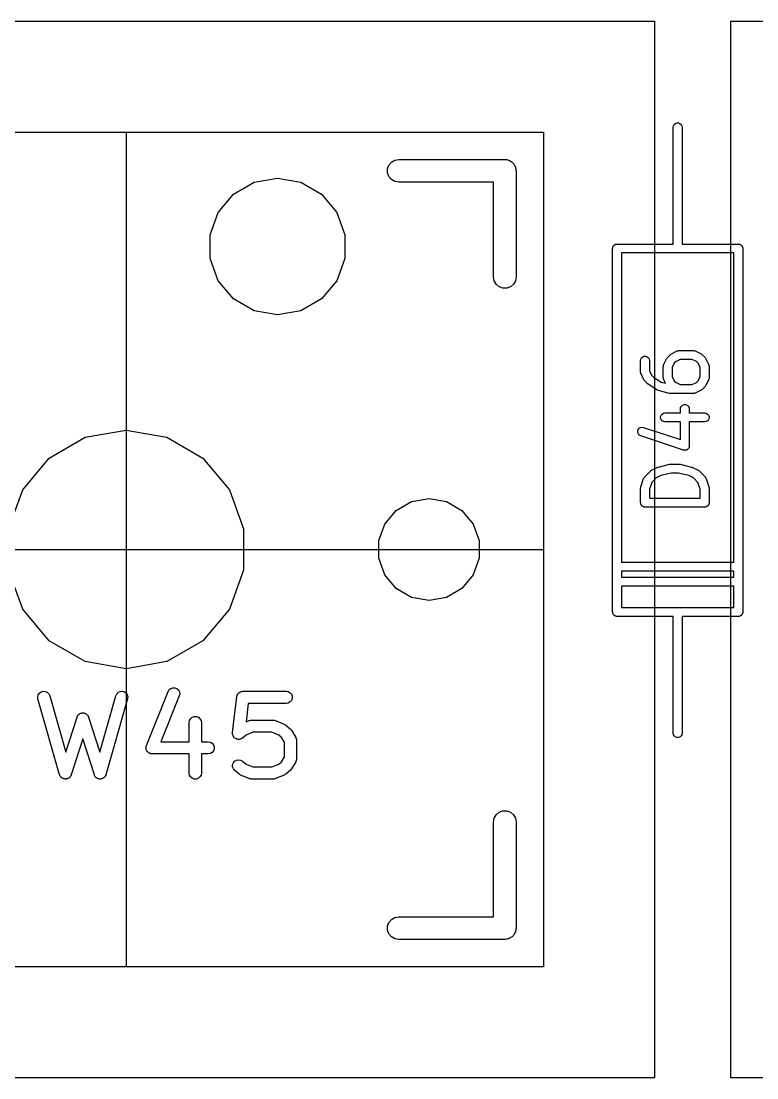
# Model space of a CAD drawing. Header units: millimetres. Extents: x 30 to 728, y -111 to 447.
# Drawn here: x 171.6 to 183.94, y 102.22 to 119.95 of the extents above; entities that cross this region are included whole.
import ezdxf

# ---------------------------------------------------------------- set-up
doc = ezdxf.new("R2010")
doc.units = ezdxf.units.MM
for name, color, linetype in [('BLACK', 7, 'Continuous'), ('プレート', 6, 'Continuous'), ('参照キーキャップ', 7, 'Continuous'), ('寸法', 21, 'Continuous')]:
    doc.layers.add(name, color=color, linetype=linetype)
doc.layers.add('補助線', color=4, linetype='Continuous', transparency=0.8)

# ---------------------------------------------------------------- blocks, each defined once
blk = doc.blocks.new('hhskb-F.SilkS')
at = {"layer": 'BLACK'}
for p, q in [((148.93, -109.894), (148.943, -109.872)), ((148.943, -109.872), (148.963, -109.855)), ((148.963, -109.855), (148.987, -109.846)), ((148.987, -109.846), (149.013, -109.846)), ((149.013, -109.846), (149.037, -109.855)), ((149.037, -109.855), (149.057, -109.872)), ((149.057, -109.872), (149.07, -109.894)), ((148.925, -109.92), (148.93, -109.894)), ((148.925, -111.19), (148.925, -109.92)), ((149.07, -109.894), (149.075, -109.92)), ((149.075, -109.92), (149.075, -111.19)), ((144.134, -110.617), (144.157, -110.555)), ((144.157, -110.555), (144.2, -110.504)), ((144.2, -110.504), (144.257, -110.471)), ((144.257, -110.471), (144.322, -110.459)), ((144.322, -110.459), (146.1, -110.459)), ((146.1, -110.459), (146.116, -110.462)), ((146.116, -110.462), (146.133, -110.462)), ((146.133, -110.462), (146.149, -110.468)), ((146.149, -110.468), (146.165, -110.471)), ((146.165, -110.471), (146.18, -110.479)), ((146.18, -110.479), (146.195, -110.485)), ((146.195, -110.485), (146.208, -110.496)), ((146.208, -110.496), (146.222, -110.504)), ((146.222, -110.504), (146.233, -110.517)), ((146.233, -110.517), (146.246, -110.528)), ((146.246, -110.528), (146.254, -110.542)), ((146.254, -110.542), (146.265, -110.555)), ((146.265, -110.555), (146.271, -110.57)), ((146.271, -110.57), (146.279, -110.585)), ((146.279, -110.585), (146.282, -110.601)), ((144.134, -110.683), (144.134, -110.617)), ((144.157, -110.745), (144.134, -110.683)), ((144.2, -110.796), (144.157, -110.745)), ((146.282, -110.601), (146.288, -110.617)), ((146.288, -110.617), (146.288, -110.634)), ((146.288, -110.634), (146.29, -110.65)), ((146.29, -110.65), (146.29, -112.428)), ((141.552, -111.041), (141.898, -110.842)), ((141.898, -110.842), (142.29, -110.773)), ((142.29, -110.773), (142.682, -110.842)), ((142.682, -110.842), (143.028, -111.041)), ((144.257, -110.829), (144.2, -110.796)), ((144.322, -110.84), (144.257, -110.829)), ((145.909, -110.84), (144.322, -110.84)), ((145.909, -112.428), (145.909, -110.84)), ((141.296, -111.346), (141.552, -111.041)), ((143.028, -111.041), (143.284, -111.346)), ((148.925, -111.877), (148.925, -111.19)), ((149.075, -111.19), (149.075, -111.877)), ((141.16, -111.721), (141.296, -111.346)), ((143.284, -111.346), (143.42, -111.721)), ((141.16, -112.119), (141.16, -111.721)), ((143.42, -111.721), (143.42, -112.119)), ((147.909, -111.952), (147.91, -111.946)), ((147.909, -118.048), (147.909, -111.952)), ((147.91, -111.939), (147.912, -111.933)), ((147.91, -111.946), (147.91, -111.939)), ((147.912, -111.933), (147.914, -111.926)), ((147.914, -111.926), (147.917, -111.921)), ((147.917, -111.921), (147.919, -111.914)), ((147.919, -111.914), (147.923, -111.909)), ((147.923, -111.909), (147.927, -111.904)), ((147.927, -111.904), (147.932, -111.9)), ((147.932, -111.9), (147.936, -111.895)), ((147.936, -111.895), (147.941, -111.891)), ((147.941, -111.891), (147.946, -111.887)), ((147.946, -111.887), (147.953, -111.885)), ((147.953, -111.885), (147.958, -111.882)), ((147.958, -111.882), (147.965, -111.88)), ((147.965, -111.88), (147.971, -111.878)), ((147.971, -111.878), (147.978, -111.878)), ((147.978, -111.878), (147.984, -111.877)), ((147.984, -111.877), (148.925, -111.877)), ((149.075, -111.877), (150.016, -111.877)), ((150.016, -111.877), (150.022, -111.878)), ((150.022, -111.878), (150.029, -111.878)), ((150.029, -111.878), (150.035, -111.88)), ((150.035, -111.88), (150.042, -111.882)), ((150.042, -111.882), (150.047, -111.885)), ((150.047, -111.885), (150.053, -111.887)), ((150.053, -111.887), (150.059, -111.891)), ((150.059, -111.891), (150.064, -111.895)), ((150.064, -111.895), (150.068, -111.9)), ((150.068, -111.9), (150.073, -111.904)), ((150.073, -111.904), (150.077, -111.909)), ((150.077, -111.909), (150.081, -111.914)), ((150.081, -111.914), (150.083, -111.921)), ((150.083, -111.921), (150.086, -111.926)), ((150.086, -111.926), (150.088, -111.933)), ((150.088, -111.933), (150.09, -111.939)), ((150.09, -111.939), (150.09, -111.946)), ((150.09, -111.946), (150.091, -111.952)), ((150.091, -111.952), (150.091, -118.048)), ((141.296, -112.494), (141.16, -112.119)), ((143.42, -112.119), (143.284, -112.494)), ((149, -112.027), (148.059, -112.027)), ((148.059, -112.027), (148.059, -117.211)), ((149.941, -112.027), (149, -112.027)), ((149.941, -117.211), (149.941, -112.027)), ((141.552, -112.799), (141.296, -112.494)), ((143.284, -112.494), (143.028, -112.799)), ((145.921, -112.493), (145.909, -112.428)), ((145.954, -112.55), (145.921, -112.493)), ((146.279, -112.493), (146.246, -112.55)), ((146.29, -112.428), (146.279, -112.493)), ((146.005, -112.593), (145.954, -112.55)), ((146.067, -112.616), (146.005, -112.593)), ((146.133, -112.616), (146.067, -112.616)), ((146.195, -112.593), (146.133, -112.616)), ((146.246, -112.55), (146.195, -112.593)), ((141.898, -112.998), (141.552, -112.799)), ((143.028, -112.799), (142.682, -112.998)), ((142.29, -113.067), (141.898, -112.998)), ((142.682, -112.998), (142.29, -113.067)), ((148.395, -113.785), (148.415, -113.768)), ((148.415, -113.768), (148.439, -113.759)), ((148.439, -113.759), (148.465, -113.759)), ((148.465, -113.759), (148.49, -113.768)), ((148.49, -113.768), (148.51, -113.785)), ((148.828, -113.78), (148.876, -113.733)), ((148.876, -113.733), (148.885, -113.726)), ((148.885, -113.726), (148.895, -113.719)), ((148.895, -113.719), (148.99, -113.671)), ((148.99, -113.671), (148.994, -113.67)), ((148.994, -113.67), (148.998, -113.668)), ((148.998, -113.668), (149.007, -113.666)), ((149.007, -113.666), (149.015, -113.664)), ((149.015, -113.664), (149.02, -113.664)), ((149.02, -113.664), (149.024, -113.663)), ((149.024, -113.663), (149.262, -113.663)), ((149.262, -113.663), (149.266, -113.664)), ((149.266, -113.664), (149.27, -113.664)), ((149.27, -113.664), (149.279, -113.666)), ((149.279, -113.666), (149.288, -113.668)), ((149.288, -113.668), (149.291, -113.67)), ((149.291, -113.67), (149.295, -113.671)), ((149.295, -113.671), (149.391, -113.719)), ((149.391, -113.719), (149.4, -113.726)), ((149.4, -113.726), (149.41, -113.733)), ((149.41, -113.733), (149.458, -113.78)), ((148.377, -113.833), (148.382, -113.808)), ((148.377, -114.024), (148.377, -113.833)), ((148.382, -113.808), (148.395, -113.785)), ((148.51, -113.785), (148.523, -113.808)), ((148.523, -113.808), (148.527, -113.833)), ((148.527, -113.833), (148.527, -114.006)), ((148.758, -113.929), (148.759, -113.924)), ((148.758, -114.119), (148.758, -113.929)), ((148.759, -113.92), (148.761, -113.912)), ((148.759, -113.924), (148.759, -113.92)), ((148.761, -113.912), (148.763, -113.903)), ((148.763, -113.903), (148.765, -113.899)), ((148.765, -113.899), (148.766, -113.895)), ((148.766, -113.895), (148.814, -113.8)), ((148.814, -113.8), (148.821, -113.79)), ((148.821, -113.79), (148.828, -113.78)), ((148.943, -113.878), (148.908, -113.946)), ((148.908, -113.946), (148.908, -114.101)), ((148.973, -113.847), (148.943, -113.878)), ((149.042, -113.813), (148.973, -113.847)), ((149.244, -113.813), (149.042, -113.813)), ((149.313, -113.847), (149.244, -113.813)), ((149.343, -113.878), (149.313, -113.847)), ((149.377, -113.946), (149.343, -113.878)), ((149.377, -114.101), (149.377, -113.946)), ((149.458, -113.78), (149.465, -113.79)), ((149.465, -113.79), (149.472, -113.8)), ((149.472, -113.8), (149.519, -113.895)), ((149.519, -113.895), (149.521, -113.899)), ((149.521, -113.899), (149.523, -113.903)), ((149.523, -113.903), (149.524, -113.912)), ((149.524, -113.912), (149.527, -113.92)), ((149.527, -113.92), (149.527, -113.924)), ((149.527, -113.924), (149.527, -113.929)), ((149.527, -113.929), (149.527, -114.119)), ((148.378, -114.028), (148.377, -114.024)), ((148.378, -114.032), (148.378, -114.028)), ((148.38, -114.041), (148.378, -114.032)), ((148.382, -114.049), (148.38, -114.041)), ((148.384, -114.053), (148.382, -114.049)), ((148.385, -114.057), (148.384, -114.053)), ((148.433, -114.153), (148.385, -114.057)), ((148.527, -114.006), (148.562, -114.075)), ((148.562, -114.075), (148.595, -114.108)), ((148.595, -114.108), (148.721, -114.192)), ((148.759, -114.123), (148.758, -114.119)), ((148.759, -114.128), (148.759, -114.123)), ((148.761, -114.136), (148.759, -114.128)), ((148.908, -114.101), (148.943, -114.17)), ((149.343, -114.17), (149.377, -114.101)), ((149.527, -114.128), (149.524, -114.136)), ((149.527, -114.119), (149.527, -114.123)), ((149.527, -114.123), (149.527, -114.128)), ((148.44, -114.162), (148.433, -114.153)), ((148.447, -114.172), (148.44, -114.162)), ((148.495, -114.22), (148.447, -114.172)), ((148.501, -114.224), (148.495, -114.22)), ((148.506, -114.229), (148.501, -114.224)), ((148.649, -114.324), (148.506, -114.229)), ((148.721, -114.192), (148.795, -114.211)), ((148.763, -114.145), (148.761, -114.136)), ((148.765, -114.148), (148.763, -114.145)), ((148.766, -114.153), (148.765, -114.148)), ((148.795, -114.211), (148.766, -114.153)), ((148.943, -114.17), (148.973, -114.2)), ((148.973, -114.2), (149.042, -114.235)), ((149.042, -114.235), (149.244, -114.235)), ((149.244, -114.235), (149.313, -114.2)), ((149.313, -114.2), (149.343, -114.17)), ((149.458, -114.267), (149.41, -114.315)), ((149.465, -114.257), (149.458, -114.267)), ((149.472, -114.248), (149.465, -114.257)), ((149.519, -114.153), (149.472, -114.248)), ((149.521, -114.148), (149.519, -114.153)), ((149.523, -114.145), (149.521, -114.148)), ((149.524, -114.136), (149.523, -114.145)), ((148.661, -114.329), (148.649, -114.324)), ((148.672, -114.335), (148.661, -114.329)), ((148.863, -114.382), (148.672, -114.335)), ((148.872, -114.383), (148.863, -114.382)), ((148.881, -114.385), (148.872, -114.383)), ((149.262, -114.385), (148.881, -114.385)), ((149.266, -114.384), (149.262, -114.385)), ((149.27, -114.384), (149.266, -114.384)), ((149.279, -114.382), (149.27, -114.384)), ((149.288, -114.38), (149.279, -114.382)), ((149.291, -114.378), (149.288, -114.38)), ((149.295, -114.377), (149.291, -114.378)), ((149.391, -114.329), (149.295, -114.377)), ((149.4, -114.322), (149.391, -114.329)), ((149.41, -114.315), (149.4, -114.322)), ((149.044, -114.643), (149.049, -114.617)), ((149.044, -114.711), (149.044, -114.643)), ((149.049, -114.617), (149.062, -114.595)), ((149.062, -114.595), (149.082, -114.578)), ((149.082, -114.578), (149.106, -114.569)), ((149.106, -114.569), (149.132, -114.569)), ((149.132, -114.569), (149.157, -114.578)), ((149.157, -114.578), (149.177, -114.595)), ((149.177, -114.595), (149.19, -114.617)), ((149.19, -114.617), (149.194, -114.643)), ((149.194, -114.643), (149.194, -114.711)), ((148.712, -114.773), (148.721, -114.748)), ((148.712, -114.799), (148.712, -114.773)), ((148.721, -114.823), (148.712, -114.799)), ((148.721, -114.748), (148.738, -114.728)), ((148.738, -114.843), (148.721, -114.823)), ((148.738, -114.728), (148.76, -114.715)), ((148.76, -114.715), (148.786, -114.711)), ((148.786, -114.711), (149.044, -114.711)), ((149.194, -114.711), (149.452, -114.711)), ((149.452, -114.711), (149.478, -114.715)), ((149.478, -114.715), (149.501, -114.728)), ((149.501, -114.728), (149.517, -114.748)), ((149.517, -114.823), (149.501, -114.843)), ((149.517, -114.748), (149.526, -114.773)), ((149.526, -114.799), (149.517, -114.823)), ((149.526, -114.773), (149.526, -114.799)), ((139.065, -115.119), (139.75, -114.998)), ((139.75, -114.998), (140.435, -115.119)), ((148.331, -115.013), (148.339, -114.988)), ((148.331, -115.039), (148.331, -115.013)), ((148.339, -114.988), (148.355, -114.968)), ((148.355, -114.968), (148.377, -114.954)), ((148.377, -114.954), (148.403, -114.949)), ((148.403, -114.949), (148.428, -114.953)), ((148.428, -114.953), (149.044, -115.158)), ((148.76, -114.856), (148.738, -114.843)), ((148.786, -114.861), (148.76, -114.856)), ((149.044, -114.861), (148.786, -114.861)), ((149.044, -115.158), (149.044, -114.861)), ((149.452, -114.861), (149.194, -114.861)), ((149.194, -114.861), (149.194, -115.262)), ((149.478, -114.856), (149.452, -114.861)), ((149.501, -114.843), (149.478, -114.856)), ((138.463, -115.467), (139.065, -115.119)), ((140.435, -115.119), (141.037, -115.467)), ((148.341, -115.063), (148.331, -115.039)), ((148.358, -115.083), (148.341, -115.063)), ((148.381, -115.095), (148.358, -115.083)), ((149.095, -115.333), (148.381, -115.095)), ((149.101, -115.334), (149.095, -115.333)), ((149.106, -115.336), (149.101, -115.334)), ((149.114, -115.336), (149.106, -115.336)), ((149.121, -115.337), (149.114, -115.336)), ((149.127, -115.336), (149.121, -115.337)), ((149.132, -115.336), (149.127, -115.336)), ((149.139, -115.333), (149.132, -115.336)), ((149.147, -115.332), (149.139, -115.333)), ((149.151, -115.329), (149.147, -115.332)), ((149.157, -115.327), (149.151, -115.329)), ((149.162, -115.322), (149.157, -115.327)), ((149.169, -115.318), (149.162, -115.322)), ((149.172, -115.314), (149.169, -115.318)), ((149.177, -115.31), (149.172, -115.314)), ((149.18, -115.304), (149.177, -115.31)), ((149.185, -115.298), (149.18, -115.304)), ((149.187, -115.292), (149.185, -115.298)), ((149.19, -115.288), (149.187, -115.292)), ((149.191, -115.28), (149.19, -115.288)), ((149.193, -115.273), (149.191, -115.28)), ((149.194, -115.262), (149.193, -115.267)), ((149.193, -115.267), (149.193, -115.273)), ((138.017, -115.999), (138.463, -115.467)), ((141.037, -115.467), (141.483, -115.999)), ((148.447, -115.78), (148.542, -115.685)), ((148.542, -115.685), (148.552, -115.678)), ((148.552, -115.678), (148.562, -115.671)), ((148.562, -115.671), (148.657, -115.623)), ((148.657, -115.623), (148.665, -115.621)), ((148.665, -115.621), (148.672, -115.618)), ((148.672, -115.618), (148.863, -115.57)), ((148.89, -115.718), (148.717, -115.761)), ((148.863, -115.57), (148.872, -115.569)), ((148.872, -115.569), (148.881, -115.568)), ((148.881, -115.568), (149.024, -115.568)), ((149.015, -115.718), (148.89, -115.718)), ((149.188, -115.761), (149.015, -115.718)), ((149.024, -115.568), (149.033, -115.569)), ((149.033, -115.569), (149.042, -115.57)), ((149.042, -115.57), (149.232, -115.618)), ((149.232, -115.618), (149.24, -115.621)), ((149.24, -115.621), (149.248, -115.623)), ((149.248, -115.623), (149.343, -115.671)), ((149.343, -115.671), (149.353, -115.678)), ((149.353, -115.678), (149.363, -115.685)), ((149.363, -115.685), (149.458, -115.78)), ((148.381, -115.952), (148.429, -115.81)), ((148.429, -115.81), (148.431, -115.806)), ((148.431, -115.806), (148.432, -115.802)), ((148.432, -115.802), (148.437, -115.794)), ((148.437, -115.794), (148.441, -115.787)), ((148.441, -115.787), (148.444, -115.784)), ((148.444, -115.784), (148.447, -115.78)), ((148.566, -115.874), (148.527, -115.988)), ((148.64, -115.8), (148.566, -115.874)), ((148.717, -115.761), (148.64, -115.8)), ((149.265, -115.8), (149.188, -115.761)), ((149.339, -115.874), (149.265, -115.8)), ((149.377, -115.988), (149.339, -115.874)), ((149.458, -115.78), (149.46, -115.784)), ((149.46, -115.784), (149.464, -115.787)), ((149.464, -115.787), (149.468, -115.794)), ((149.468, -115.794), (149.473, -115.802)), ((149.473, -115.802), (149.474, -115.806)), ((149.474, -115.806), (149.476, -115.81)), ((149.476, -115.81), (149.524, -115.952)), ((137.779, -116.652), (138.017, -115.999)), ((141.483, -115.999), (141.721, -116.652)), ((148.377, -115.976), (148.379, -115.964)), ((148.377, -116.214), (148.377, -115.976)), ((148.379, -115.964), (148.381, -115.952)), ((148.527, -115.988), (148.527, -116.139)), ((149.377, -116.139), (149.377, -115.988)), ((149.524, -115.952), (149.525, -115.964)), ((149.525, -115.964), (149.527, -115.976)), ((149.527, -115.976), (149.527, -116.214)), ((144.281, -116.346), (144.538, -116.197)), ((144.538, -116.197), (144.83, -116.146)), ((144.83, -116.146), (145.122, -116.197)), ((145.122, -116.197), (145.379, -116.346)), ((148.379, -116.221), (148.377, -116.214)), ((148.379, -116.227), (148.379, -116.221)), ((148.381, -116.233), (148.379, -116.227)), ((148.382, -116.24), (148.381, -116.233)), ((148.385, -116.246), (148.382, -116.24)), ((148.387, -116.252), (148.385, -116.246)), ((148.392, -116.257), (148.387, -116.252)), ((148.395, -116.262), (148.392, -116.257)), ((148.527, -116.139), (149.377, -116.139)), ((149.513, -116.257), (149.51, -116.262)), ((149.517, -116.252), (149.513, -116.257)), ((149.52, -116.246), (149.517, -116.252)), ((149.523, -116.24), (149.52, -116.246)), ((149.524, -116.233), (149.523, -116.24)), ((149.526, -116.227), (149.524, -116.233)), ((149.527, -116.214), (149.526, -116.221)), ((149.526, -116.221), (149.526, -116.227)), ((144.09, -116.573), (144.281, -116.346)), ((145.379, -116.346), (145.57, -116.573)), ((148.4, -116.267), (148.395, -116.262)), ((148.404, -116.272), (148.4, -116.267)), ((148.41, -116.275), (148.404, -116.272)), ((148.415, -116.279), (148.41, -116.275)), ((148.421, -116.281), (148.415, -116.279)), ((148.427, -116.285), (148.421, -116.281)), ((148.433, -116.286), (148.427, -116.285)), ((148.439, -116.288), (148.433, -116.286)), ((148.446, -116.288), (148.439, -116.288)), ((148.452, -116.289), (148.446, -116.288)), ((149.452, -116.289), (148.452, -116.289)), ((149.459, -116.288), (149.452, -116.289)), ((149.465, -116.288), (149.459, -116.288)), ((149.472, -116.286), (149.465, -116.288)), ((149.478, -116.285), (149.472, -116.286)), ((149.484, -116.281), (149.478, -116.285)), ((149.49, -116.279), (149.484, -116.281)), ((149.495, -116.275), (149.49, -116.279)), ((149.501, -116.272), (149.495, -116.275)), ((149.505, -116.267), (149.501, -116.272)), ((149.51, -116.262), (149.505, -116.267)), ((143.989, -116.852), (144.09, -116.573)), ((145.57, -116.573), (145.671, -116.852)), ((141.721, -116.652), (141.721, -117.348)), ((143.989, -117.148), (143.989, -116.852)), ((145.671, -116.852), (145.671, -117.148)), ((144.09, -117.427), (143.989, -117.148)), ((145.671, -117.148), (145.57, -117.427)), ((148.059, -117.211), (149.941, -117.211)), ((138.017, -118.001), (137.779, -117.348)), ((141.721, -117.348), (141.483, -118.001)), ((144.281, -117.654), (144.09, -117.427)), ((145.57, -117.427), (145.379, -117.654)), ((148.059, -117.361), (148.059, -117.465)), ((149.941, -117.361), (148.059, -117.361)), ((148.059, -117.465), (149.941, -117.465)), ((149.941, -117.465), (149.941, -117.361)), ((144.538, -117.803), (144.281, -117.654)), ((145.379, -117.654), (145.122, -117.803)), ((149.941, -117.615), (148.059, -117.615)), ((148.059, -117.615), (148.059, -117.973)), ((149.941, -117.973), (149.941, -117.615)), ((144.83, -117.854), (144.538, -117.803)), ((145.122, -117.803), (144.83, -117.854)), ((138.463, -118.533), (138.017, -118.001)), ((141.483, -118.001), (141.037, -118.533)), ((148.059, -117.973), (149, -117.973)), ((149, -117.973), (149.941, -117.973)), ((147.91, -118.054), (147.909, -118.048)), ((147.91, -118.061), (147.91, -118.054)), ((147.912, -118.067), (147.91, -118.061)), ((147.914, -118.074), (147.912, -118.067)), ((147.917, -118.079), (147.914, -118.074)), ((147.919, -118.085), (147.917, -118.079)), ((147.923, -118.091), (147.919, -118.085)), ((147.927, -118.096), (147.923, -118.091)), ((147.932, -118.1), (147.927, -118.096)), ((147.936, -118.105), (147.932, -118.1)), ((147.941, -118.109), (147.936, -118.105)), ((147.946, -118.113), (147.941, -118.109)), ((147.953, -118.115), (147.946, -118.113)), ((147.958, -118.118), (147.953, -118.115)), ((147.965, -118.12), (147.958, -118.118)), ((147.971, -118.122), (147.965, -118.12)), ((147.978, -118.122), (147.971, -118.122)), ((147.984, -118.123), (147.978, -118.122)), ((148.925, -118.123), (147.984, -118.123)), ((148.925, -118.81), (148.925, -118.123)), ((150.016, -118.123), (149.075, -118.123)), ((149.075, -118.123), (149.075, -118.81)), ((150.022, -118.122), (150.016, -118.123)), ((150.029, -118.122), (150.022, -118.122)), ((150.035, -118.12), (150.029, -118.122)), ((150.042, -118.118), (150.035, -118.12)), ((150.047, -118.115), (150.042, -118.118)), ((150.053, -118.113), (150.047, -118.115)), ((150.059, -118.109), (150.053, -118.113)), ((150.064, -118.105), (150.059, -118.109)), ((150.068, -118.1), (150.064, -118.105)), ((150.073, -118.096), (150.068, -118.1)), ((150.077, -118.091), (150.073, -118.096)), ((150.081, -118.085), (150.077, -118.091)), ((150.083, -118.079), (150.081, -118.085)), ((150.086, -118.074), (150.083, -118.079)), ((150.088, -118.067), (150.086, -118.074)), ((150.09, -118.061), (150.088, -118.067)), ((150.091, -118.048), (150.09, -118.054)), ((150.09, -118.054), (150.09, -118.061)), ((139.065, -118.881), (138.463, -118.533)), ((141.037, -118.533), (140.435, -118.881)), ((139.75, -119.002), (139.065, -118.881)), ((140.435, -118.881), (139.75, -119.002)), ((148.925, -120.08), (148.925, -118.81)), ((149.075, -118.81), (149.075, -120.08)), ((138.27, -119.472), (138.278, -119.438)), ((138.278, -119.438), (138.298, -119.409)), ((138.298, -119.409), (138.327, -119.388)), ((138.327, -119.388), (138.361, -119.378)), ((138.361, -119.378), (138.396, -119.381)), ((138.396, -119.381), (138.428, -119.395)), ((138.428, -119.395), (138.453, -119.42)), ((138.453, -119.42), (138.469, -119.452)), ((139.58, -119.452), (139.595, -119.42)), ((139.595, -119.42), (139.621, -119.395)), ((139.621, -119.395), (139.653, -119.381)), ((139.653, -119.381), (139.688, -119.378)), ((139.688, -119.378), (139.722, -119.388)), ((139.722, -119.388), (139.75, -119.409)), ((139.75, -119.409), (139.77, -119.438)), ((139.77, -119.438), (139.779, -119.472)), ((140.091, -120.288), (140.454, -119.381)), ((140.454, -119.381), (140.473, -119.351)), ((140.473, -119.351), (140.5, -119.33)), ((140.5, -119.33), (140.534, -119.318)), ((140.534, -119.318), (140.569, -119.32)), ((140.569, -119.32), (140.602, -119.333)), ((140.602, -119.333), (140.628, -119.356)), ((140.628, -119.356), (140.645, -119.387)), ((140.65, -119.422), (140.643, -119.457)), ((140.645, -119.387), (140.65, -119.422)), ((141.614, -119.448), (141.619, -119.434)), ((141.619, -119.434), (141.62, -119.431)), ((141.62, -119.431), (141.621, -119.429)), ((141.621, -119.429), (141.631, -119.417)), ((141.631, -119.417), (141.64, -119.405)), ((141.64, -119.405), (141.642, -119.404)), ((141.642, -119.404), (141.644, -119.402)), ((141.644, -119.402), (141.657, -119.394)), ((141.657, -119.394), (141.669, -119.386)), ((141.669, -119.386), (141.672, -119.385)), ((141.672, -119.385), (141.675, -119.384)), ((141.675, -119.384), (141.689, -119.381)), ((141.689, -119.381), (141.704, -119.378)), ((141.704, -119.378), (141.707, -119.378)), ((141.707, -119.378), (141.709, -119.378)), ((141.709, -119.378), (142.435, -119.378)), ((142.435, -119.378), (142.47, -119.384)), ((142.47, -119.384), (142.5, -119.402)), ((142.5, -119.402), (142.523, -119.429)), ((142.523, -119.429), (142.535, -119.462)), ((138.273, -119.507), (138.27, -119.472)), ((138.636, -120.777), (138.273, -119.507)), ((138.469, -119.452), (138.74, -120.399)), ((139.309, -120.399), (139.58, -119.452)), ((139.775, -119.507), (139.412, -120.777)), ((139.779, -119.472), (139.775, -119.507)), ((140.643, -119.457), (140.335, -120.225)), ((141.536, -120.072), (141.609, -119.467)), ((141.609, -119.462), (141.614, -119.448)), ((141.609, -119.465), (141.609, -119.462)), ((141.609, -119.467), (141.609, -119.465)), ((141.8, -119.581), (141.762, -119.892)), ((142.435, -119.581), (141.8, -119.581)), ((142.47, -119.575), (142.435, -119.581)), ((142.5, -119.557), (142.47, -119.575)), ((142.523, -119.53), (142.5, -119.557)), ((142.535, -119.497), (142.523, -119.53)), ((142.535, -119.462), (142.535, -119.497)), ((138.93, -119.804), (138.938, -119.792)), ((138.938, -119.792), (138.944, -119.78)), ((138.944, -119.78), (138.947, -119.777)), ((138.947, -119.777), (138.949, -119.774)), ((138.949, -119.774), (138.96, -119.766)), ((138.96, -119.766), (138.97, -119.756)), ((138.97, -119.756), (138.974, -119.755)), ((138.974, -119.755), (138.977, -119.752)), ((138.977, -119.752), (138.99, -119.748)), ((138.99, -119.748), (139.003, -119.743)), ((139.003, -119.743), (139.007, -119.743)), ((139.007, -119.743), (139.011, -119.742)), ((139.011, -119.742), (139.024, -119.742)), ((139.024, -119.742), (139.038, -119.742)), ((139.038, -119.742), (139.042, -119.743)), ((139.042, -119.743), (139.046, -119.743)), ((139.046, -119.743), (139.059, -119.748)), ((139.059, -119.748), (139.072, -119.752)), ((139.072, -119.752), (139.075, -119.755)), ((139.075, -119.755), (139.079, -119.756)), ((139.079, -119.756), (139.089, -119.766)), ((139.089, -119.766), (139.099, -119.774)), ((139.099, -119.774), (139.102, -119.777)), ((139.102, -119.777), (139.105, -119.78)), ((139.105, -119.78), (139.111, -119.792)), ((139.111, -119.792), (139.118, -119.804)), ((138.74, -120.399), (138.928, -119.811)), ((138.928, -119.811), (138.929, -119.808)), ((138.929, -119.808), (138.93, -119.804)), ((139.118, -119.804), (139.119, -119.808)), ((139.119, -119.808), (139.121, -119.811)), ((139.121, -119.811), (139.309, -120.399)), ((140.81, -119.903), (140.816, -119.868)), ((140.81, -120.225), (140.81, -119.903)), ((140.816, -119.868), (140.833, -119.838)), ((140.833, -119.838), (140.86, -119.815)), ((140.86, -119.815), (140.893, -119.803)), ((140.893, -119.803), (140.929, -119.803)), ((140.929, -119.803), (140.962, -119.815)), ((140.962, -119.815), (140.989, -119.838)), ((140.989, -119.838), (141.007, -119.868)), ((141.007, -119.868), (141.013, -119.903)), ((141.013, -119.903), (141.013, -120.225)), ((141.762, -119.892), (141.815, -119.87)), ((141.815, -119.87), (141.818, -119.869)), ((141.818, -119.869), (141.82, -119.868)), ((141.82, -119.868), (141.835, -119.865)), ((141.835, -119.865), (141.85, -119.862)), ((141.85, -119.862), (141.852, -119.862)), ((141.852, -119.862), (141.855, -119.862)), ((141.855, -119.862), (142.217, -119.862)), ((142.217, -119.862), (142.22, -119.862)), ((142.22, -119.862), (142.222, -119.862)), ((142.222, -119.862), (142.237, -119.865)), ((142.237, -119.865), (142.252, -119.868)), ((142.252, -119.868), (142.254, -119.869)), ((142.254, -119.869), (142.257, -119.87)), ((142.257, -119.87), (142.402, -119.93)), ((142.402, -119.93), (142.414, -119.938)), ((142.414, -119.938), (142.428, -119.946)), ((142.428, -119.946), (142.5, -120.006)), ((141.537, -120.087), (141.536, -120.072)), ((141.537, -120.102), (141.537, -120.087)), ((141.538, -120.104), (141.537, -120.102)), ((141.538, -120.107), (141.538, -120.104)), ((141.544, -120.121), (141.538, -120.107)), ((141.549, -120.135), (141.544, -120.121)), ((141.551, -120.137), (141.549, -120.135)), ((141.552, -120.14), (141.551, -120.137)), ((141.562, -120.151), (141.552, -120.14)), ((141.571, -120.162), (141.562, -120.151)), ((141.763, -120.112), (141.702, -120.162)), ((141.875, -120.065), (141.763, -120.112)), ((142.197, -120.065), (141.875, -120.065)), ((142.309, -120.112), (142.197, -120.065)), ((142.357, -120.151), (142.309, -120.112)), ((142.406, -120.233), (142.357, -120.151)), ((142.5, -120.006), (142.511, -120.019)), ((142.511, -120.019), (142.522, -120.032)), ((142.522, -120.032), (142.595, -120.153)), ((142.595, -120.153), (142.598, -120.162)), ((148.93, -120.106), (148.925, -120.08)), ((148.943, -120.128), (148.93, -120.106)), ((148.963, -120.145), (148.943, -120.128)), ((148.987, -120.154), (148.963, -120.145)), ((149.013, -120.154), (148.987, -120.154)), ((149.037, -120.145), (149.013, -120.154)), ((149.057, -120.128), (149.037, -120.145)), ((149.07, -120.106), (149.057, -120.128)), ((149.075, -120.08), (149.07, -120.106)), ((139.024, -120.176), (138.831, -120.78)), ((139.218, -120.78), (139.024, -120.176)), ((140.084, -120.323), (140.085, -120.316)), ((140.085, -120.333), (140.084, -120.323)), ((140.085, -120.309), (140.089, -120.299)), ((140.085, -120.316), (140.085, -120.309)), ((140.085, -120.344), (140.085, -120.333)), ((140.089, -120.299), (140.091, -120.288)), ((140.335, -120.225), (140.81, -120.225)), ((141.013, -120.225), (141.129, -120.225)), ((141.129, -120.225), (141.164, -120.231)), ((141.164, -120.231), (141.194, -120.248)), ((141.194, -120.248), (141.217, -120.275)), ((141.217, -120.275), (141.229, -120.309)), ((141.229, -120.309), (141.229, -120.344)), ((141.574, -120.163), (141.571, -120.162)), ((141.576, -120.166), (141.574, -120.163)), ((141.589, -120.172), (141.576, -120.166)), ((141.602, -120.18), (141.589, -120.172)), ((141.605, -120.18), (141.602, -120.18)), ((141.607, -120.182), (141.605, -120.18)), ((141.622, -120.183), (141.607, -120.182)), ((141.637, -120.186), (141.622, -120.183)), ((141.639, -120.185), (141.637, -120.186)), ((141.642, -120.186), (141.639, -120.185)), ((141.657, -120.182), (141.642, -120.186)), ((141.671, -120.18), (141.657, -120.182)), ((141.674, -120.178), (141.671, -120.18)), ((141.677, -120.178), (141.674, -120.178)), ((141.689, -120.17), (141.677, -120.178)), ((141.702, -120.162), (141.689, -120.17)), ((142.406, -120.479), (142.406, -120.233)), ((142.598, -120.162), (142.603, -120.17)), ((142.603, -120.17), (142.605, -120.178)), ((142.605, -120.178), (142.607, -120.186)), ((142.607, -120.186), (142.608, -120.196)), ((142.608, -120.196), (142.609, -120.205)), ((142.609, -120.205), (142.609, -120.508)), ((140.088, -120.351), (140.085, -120.344)), ((140.089, -120.358), (140.088, -120.351)), ((140.094, -120.367), (140.089, -120.358)), ((140.097, -120.377), (140.094, -120.367)), ((140.102, -120.383), (140.097, -120.377)), ((140.106, -120.389), (140.102, -120.383)), ((140.113, -120.396), (140.106, -120.389)), ((140.12, -120.404), (140.113, -120.396)), ((140.126, -120.408), (140.12, -120.404)), ((140.132, -120.413), (140.126, -120.408)), ((140.142, -120.416), (140.132, -120.413)), ((140.151, -120.422), (140.142, -120.416)), ((140.158, -120.423), (140.151, -120.422)), ((140.165, -120.426), (140.158, -120.423)), ((140.175, -120.426), (140.165, -120.426)), ((140.185, -120.428), (140.175, -120.426)), ((140.81, -120.428), (140.185, -120.428)), ((140.81, -120.75), (140.81, -120.428)), ((141.129, -120.428), (141.013, -120.428)), ((141.013, -120.428), (141.013, -120.75)), ((141.164, -120.422), (141.129, -120.428)), ((141.194, -120.404), (141.164, -120.422)), ((141.217, -120.377), (141.194, -120.404)), ((141.229, -120.344), (141.217, -120.377)), ((142.357, -120.562), (142.406, -120.479)), ((142.609, -120.508), (142.608, -120.517)), ((141.537, -120.611), (141.549, -120.578)), ((141.537, -120.647), (141.537, -120.611)), ((141.549, -120.68), (141.537, -120.647)), ((141.549, -120.578), (141.571, -120.551)), ((141.572, -120.707), (141.549, -120.68)), ((141.571, -120.551), (141.602, -120.533)), ((141.602, -120.533), (141.637, -120.527)), ((141.637, -120.527), (141.671, -120.533)), ((141.671, -120.533), (141.702, -120.551)), ((141.702, -120.551), (141.763, -120.601)), ((141.763, -120.601), (141.875, -120.648)), ((141.875, -120.648), (142.197, -120.648)), ((142.197, -120.648), (142.309, -120.601)), ((142.309, -120.601), (142.357, -120.562)), ((142.522, -120.681), (142.511, -120.694)), ((142.595, -120.56), (142.522, -120.681)), ((142.598, -120.551), (142.595, -120.56)), ((142.603, -120.542), (142.598, -120.551)), ((142.605, -120.534), (142.603, -120.542)), ((142.607, -120.527), (142.605, -120.534)), ((142.608, -120.517), (142.607, -120.527)), ((138.639, -120.783), (138.636, -120.777)), ((138.64, -120.788), (138.639, -120.783)), ((138.646, -120.798), (138.64, -120.788)), ((138.652, -120.809), (138.646, -120.798)), ((138.656, -120.813), (138.652, -120.809)), ((138.659, -120.818), (138.656, -120.813)), ((138.668, -120.825), (138.659, -120.818)), ((138.677, -120.834), (138.668, -120.825)), ((138.682, -120.836), (138.677, -120.834)), ((138.687, -120.839), (138.682, -120.836)), ((138.698, -120.843), (138.687, -120.839)), ((138.709, -120.848), (138.698, -120.843)), ((138.715, -120.848), (138.709, -120.848)), ((138.72, -120.85), (138.715, -120.848)), ((138.732, -120.85), (138.72, -120.85)), ((138.745, -120.851), (138.732, -120.85)), ((138.75, -120.849), (138.745, -120.851)), ((138.756, -120.849), (138.75, -120.849)), ((138.767, -120.844), (138.756, -120.849)), ((138.778, -120.841), (138.767, -120.844)), ((138.783, -120.838), (138.778, -120.841)), ((138.788, -120.835), (138.783, -120.838)), ((138.797, -120.827), (138.788, -120.835)), ((138.807, -120.82), (138.797, -120.827)), ((138.81, -120.816), (138.807, -120.82)), ((138.814, -120.812), (138.81, -120.816)), ((138.82, -120.801), (138.814, -120.812)), ((138.827, -120.791), (138.82, -120.801)), ((138.828, -120.785), (138.827, -120.791)), ((138.831, -120.78), (138.828, -120.785)), ((139.22, -120.785), (139.218, -120.78)), ((139.222, -120.791), (139.22, -120.785)), ((139.229, -120.801), (139.222, -120.791)), ((139.234, -120.812), (139.229, -120.801)), ((139.238, -120.816), (139.234, -120.812)), ((139.242, -120.82), (139.238, -120.816)), ((139.251, -120.827), (139.242, -120.82)), ((139.26, -120.835), (139.251, -120.827)), ((139.266, -120.838), (139.26, -120.835)), ((139.27, -120.841), (139.266, -120.838)), ((139.282, -120.844), (139.27, -120.841)), ((139.293, -120.849), (139.282, -120.844)), ((139.299, -120.849), (139.293, -120.849)), ((139.304, -120.851), (139.299, -120.849)), ((139.316, -120.85), (139.304, -120.851)), ((139.328, -120.85), (139.316, -120.85)), ((139.334, -120.848), (139.328, -120.85)), ((139.339, -120.848), (139.334, -120.848)), ((139.35, -120.843), (139.339, -120.848)), ((139.362, -120.839), (139.35, -120.843)), ((139.366, -120.836), (139.362, -120.839)), ((139.371, -120.834), (139.366, -120.836)), ((139.38, -120.825), (139.371, -120.834)), ((139.39, -120.818), (139.38, -120.825)), ((139.393, -120.813), (139.39, -120.818)), ((139.397, -120.809), (139.393, -120.813)), ((139.402, -120.798), (139.397, -120.809)), ((139.409, -120.788), (139.402, -120.798)), ((139.41, -120.783), (139.409, -120.788)), ((139.412, -120.777), (139.41, -120.783)), ((140.816, -120.784), (140.81, -120.75)), ((140.833, -120.815), (140.816, -120.784)), ((140.86, -120.838), (140.833, -120.815)), ((140.893, -120.85), (140.86, -120.838)), ((140.929, -120.85), (140.893, -120.85)), ((140.962, -120.838), (140.929, -120.85)), ((140.989, -120.815), (140.962, -120.838)), ((141.007, -120.784), (140.989, -120.815)), ((141.013, -120.75), (141.007, -120.784)), ((141.644, -120.767), (141.572, -120.707)), ((141.658, -120.775), (141.644, -120.767)), ((141.67, -120.783), (141.658, -120.775)), ((141.815, -120.843), (141.67, -120.783)), ((141.818, -120.844), (141.815, -120.843)), ((141.82, -120.845), (141.818, -120.844)), ((141.835, -120.848), (141.82, -120.845)), ((141.85, -120.851), (141.835, -120.848)), ((141.852, -120.851), (141.85, -120.851)), ((141.855, -120.851), (141.852, -120.851)), ((142.217, -120.851), (141.855, -120.851)), ((142.22, -120.851), (142.217, -120.851)), ((142.222, -120.851), (142.22, -120.851)), ((142.237, -120.848), (142.222, -120.851)), ((142.252, -120.845), (142.237, -120.848)), ((142.254, -120.844), (142.252, -120.845)), ((142.257, -120.843), (142.254, -120.844)), ((142.402, -120.783), (142.257, -120.843)), ((142.414, -120.775), (142.402, -120.783)), ((142.428, -120.767), (142.414, -120.775)), ((142.5, -120.707), (142.428, -120.767)), ((142.511, -120.694), (142.5, -120.707)), ((146.005, -121.407), (146.067, -121.384)), ((146.067, -121.384), (146.133, -121.384)), ((146.133, -121.384), (146.195, -121.407)), ((145.909, -121.572), (145.921, -121.507)), ((145.909, -123.159), (145.909, -121.572)), ((145.921, -121.507), (145.954, -121.45)), ((145.954, -121.45), (146.005, -121.407)), ((146.195, -121.407), (146.246, -121.45)), ((146.246, -121.45), (146.279, -121.507)), ((146.279, -121.507), (146.29, -121.572)), ((146.29, -121.572), (146.29, -123.35)), ((144.257, -123.171), (144.322, -123.159)), ((144.322, -123.159), (145.909, -123.159)), ((144.134, -123.317), (144.157, -123.255)), ((144.134, -123.383), (144.134, -123.317)), ((144.157, -123.255), (144.2, -123.204)), ((144.2, -123.204), (144.257, -123.171)), ((144.157, -123.445), (144.134, -123.383)), ((144.2, -123.496), (144.157, -123.445)), ((144.257, -123.529), (144.2, -123.496)), ((146.18, -123.521), (146.165, -123.529)), ((146.195, -123.515), (146.18, -123.521)), ((146.208, -123.504), (146.195, -123.515)), ((146.222, -123.496), (146.208, -123.504)), ((146.233, -123.483), (146.222, -123.496)), ((146.246, -123.472), (146.233, -123.483)), ((146.254, -123.458), (146.246, -123.472)), ((146.265, -123.445), (146.254, -123.458)), ((146.271, -123.43), (146.265, -123.445)), ((146.279, -123.415), (146.271, -123.43)), ((146.282, -123.399), (146.279, -123.415)), ((146.288, -123.383), (146.282, -123.399)), ((146.29, -123.35), (146.288, -123.366)), ((146.288, -123.366), (146.288, -123.383)), ((144.322, -123.54), (144.257, -123.529)), ((146.1, -123.54), (144.322, -123.54)), ((146.116, -123.538), (146.1, -123.54)), ((146.133, -123.538), (146.116, -123.538)), ((146.149, -123.532), (146.133, -123.538)), ((146.165, -123.529), (146.149, -123.532))]:
    blk.add_line(p, q, dxfattribs=at)

msp = doc.modelspace()

# ---------------------------------------------------------------- linework, layer by layer
at = {"layer": 'プレート'}
msp.add_lwpolyline([(166.358, 104.086), (166.358, 118.086), (180.358, 118.086), (180.358, 104.086)], close=True, dxfattribs=at)
at = {"layer": '参照キーキャップ', "color": 7}
for points in [[(164.497, 119.947), (182.219, 119.947), (182.219, 102.225), (164.497, 102.225), (164.497, 119.947)], [(183.497, 119.947), (201.219, 119.947), (201.219, 102.225), (183.497, 102.225), (183.497, 119.947)]]:
    msp.add_lwpolyline(points, close=True, dxfattribs=at)
for points in [[(173.358, 112.086), (173.358, 110.086)], [(172.358, 111.086), (174.358, 111.086), (174.358, 111.086), (174.358, 111.086)]]:
    msp.add_lwpolyline(points, dxfattribs=at)
at = {"layer": '補助線'}
for p, q in [((173.358, 118.086), (173.358, 104.086)), ((166.358, 111.086), (180.358, 111.086))]:
    msp.add_line(p, q, dxfattribs=at)

# ---------------------------------------------------------------- block references
at = {"layer": '寸法', "linetype": 'ByBlock'}
msp.add_blockref('hhskb-F.SilkS', (33.608, 228.086), dxfattribs=at)

doc.saveas('drawing.dxf')
